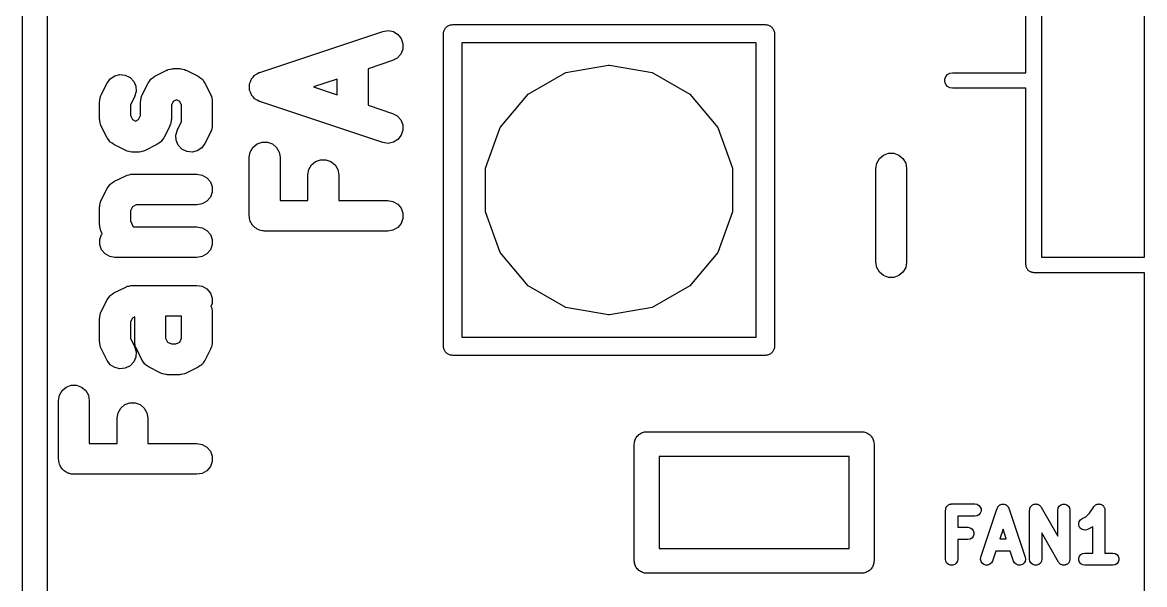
# Model space of a CAD drawing. Extents: x 10 to 287, y -200 to -10.
# Drawn here: x 111.88 to 121, y -91.65 to -87.08 of the extents above; entities that cross this region are included whole.
import ezdxf

# ---------------------------------------------------------------- set-up
doc = ezdxf.new("R2010")
doc.units = 0
doc.header["$MEASUREMENT"] = 0
doc.layers.add('BLACK', color=7, linetype='CONTINUOUS')

msp = doc.modelspace()

# ---------------------------------------------------------------- linework, layer by layer
at = {"layer": 'Black'}
for p, q in [((111.884, -98.0796), (111.884, -83.9991)), ((112.084, -84.1), (112.084, -97.9694)), ((120.038, -87.4865), (120.038, -86.0514)), ((120.165, -86.1149), (120.165, -88.9851)), ((121.002, -88.9851), (121.002, -86.1149)), ((113.813, -87.4838), (114.813, -87.1505)), ((114.813, -87.1505), (114.856, -87.1441)), ((114.856, -87.1441), (114.898, -87.1528)), ((114.898, -87.1528), (114.935, -87.1755)), ((115.305, -87.17), (115.306, -87.1635)), ((115.306, -87.157), (115.308, -87.1508)), ((115.306, -87.1635), (115.306, -87.157)), ((115.308, -87.1508), (115.31, -87.1443)), ((115.31, -87.1443), (115.313, -87.1387)), ((115.313, -87.1387), (115.315, -87.1325)), ((115.315, -87.1325), (115.319, -87.1275)), ((115.319, -87.1275), (115.323, -87.1218)), ((115.323, -87.1218), (115.328, -87.1176)), ((115.328, -87.1176), (115.332, -87.1125)), ((115.332, -87.1125), (115.337, -87.1093)), ((115.337, -87.1093), (115.343, -87.105)), ((115.343, -87.105), (115.349, -87.1028)), ((115.349, -87.1028), (115.354, -87.0995)), ((115.354, -87.0995), (115.361, -87.0984)), ((115.361, -87.0984), (115.367, -87.0961)), ((115.367, -87.0961), (115.374, -87.0961)), ((115.374, -87.0961), (115.38, -87.095)), ((115.38, -87.095), (117.92, -87.095)), ((117.92, -87.095), (117.926, -87.0961)), ((117.926, -87.0961), (117.933, -87.0961)), ((117.933, -87.0961), (117.939, -87.0984)), ((117.939, -87.0984), (117.946, -87.0995)), ((117.946, -87.0995), (117.951, -87.1028)), ((117.951, -87.1028), (117.957, -87.105)), ((117.957, -87.105), (117.963, -87.1093)), ((117.963, -87.1093), (117.968, -87.1125)), ((117.968, -87.1125), (117.972, -87.1176)), ((117.972, -87.1176), (117.977, -87.1218)), ((117.977, -87.1218), (117.981, -87.1275)), ((117.981, -87.1275), (117.985, -87.1325)), ((117.985, -87.1325), (117.987, -87.1387)), ((117.987, -87.1387), (117.99, -87.1443)), ((117.99, -87.1443), (117.992, -87.1508)), ((117.992, -87.1508), (117.994, -87.157)), ((117.994, -87.157), (117.994, -87.1635)), ((117.994, -87.1635), (117.995, -87.17)), ((114.935, -87.1755), (114.962, -87.2095)), ((114.962, -87.2095), (114.976, -87.2507)), ((114.976, -87.2507), (114.975, -87.2941)), ((115.305, -89.71), (115.305, -87.17)), ((115.455, -87.245), (115.455, -89.635)), ((117.845, -87.245), (115.455, -87.245)), ((117.845, -89.635), (117.845, -87.245)), ((117.995, -87.17), (117.995, -89.71)), ((114.959, -87.3345), (114.93, -87.367)), ((114.975, -87.2941), (114.959, -87.3345)), ((114.892, -87.3876), (114.692, -87.4544)), ((114.93, -87.367), (114.892, -87.3876)), ((116.299, -87.4853), (116.646, -87.424)), ((116.646, -87.424), (116.654, -87.424)), ((116.654, -87.424), (117.001, -87.4853)), ((112.597, -87.5354), (112.634, -87.5115)), ((112.634, -87.5115), (112.676, -87.5014)), ((112.676, -87.5014), (112.719, -87.5064)), ((112.719, -87.5064), (112.758, -87.5258)), ((112.758, -87.5258), (112.788, -87.5573)), ((112.931, -87.5354), (112.946, -87.5253)), ((112.946, -87.5253), (112.961, -87.5144)), ((112.961, -87.5144), (113.056, -87.4668)), ((113.056, -87.4668), (113.063, -87.4647)), ((113.063, -87.4647), (113.069, -87.4611)), ((113.069, -87.4611), (113.084, -87.4586)), ((113.084, -87.4586), (113.098, -87.4544)), ((113.098, -87.4544), (113.105, -87.4548)), ((113.105, -87.4548), (113.112, -87.4536)), ((113.112, -87.4536), (113.16, -87.4536)), ((113.16, -87.4536), (113.167, -87.4548)), ((113.167, -87.4548), (113.174, -87.4544)), ((113.174, -87.4544), (113.188, -87.4586)), ((113.188, -87.4586), (113.202, -87.4611)), ((113.202, -87.4611), (113.209, -87.4647)), ((113.209, -87.4647), (113.215, -87.4668)), ((113.215, -87.4668), (113.311, -87.5144)), ((113.311, -87.5144), (113.325, -87.5253)), ((113.325, -87.5253), (113.341, -87.5354)), ((113.746, -87.5369), (113.758, -87.5232)), ((113.758, -87.5232), (113.769, -87.5089)), ((113.769, -87.5089), (113.772, -87.5071)), ((113.772, -87.5071), (113.775, -87.5045)), ((113.775, -87.5045), (113.791, -87.4957)), ((113.791, -87.4957), (113.806, -87.4861)), ((113.806, -87.4861), (113.81, -87.4854)), ((113.81, -87.4854), (113.813, -87.4838)), ((114.692, -87.4544), (114.692, -87.7504)), ((115.993, -87.6617), (116.299, -87.4853)), ((117.001, -87.4853), (117.307, -87.6617)), ((119.379, -87.539), (119.386, -87.5182)), ((119.386, -87.5182), (119.4, -87.5014)), ((119.4, -87.5014), (119.419, -87.4903)), ((119.419, -87.4903), (119.441, -87.4865)), ((119.441, -87.4865), (120.038, -87.4865)), ((112.524, -87.6655), (112.572, -87.5703)), ((112.572, -87.5703), (112.597, -87.5354)), ((112.788, -87.5573), (112.805, -87.5971)), ((112.805, -87.5971), (112.808, -87.6405)), ((112.857, -87.6655), (112.905, -87.5703)), ((112.905, -87.5703), (112.916, -87.5556)), ((112.916, -87.5556), (112.926, -87.5402)), ((112.926, -87.5402), (112.929, -87.5382)), ((112.929, -87.5382), (112.931, -87.5354)), ((113.341, -87.5354), (113.343, -87.5382)), ((113.343, -87.5382), (113.346, -87.5402)), ((113.346, -87.5402), (113.356, -87.5556)), ((113.356, -87.5556), (113.367, -87.5703)), ((113.367, -87.5703), (113.414, -87.6655)), ((113.729, -87.584), (113.73, -87.5808)), ((113.729, -87.6024), (113.729, -87.584)), ((113.729, -87.6207), (113.729, -87.6024)), ((113.73, -87.624), (113.729, -87.6207)), ((113.73, -87.5773), (113.737, -87.5603)), ((113.73, -87.5808), (113.73, -87.5773)), ((113.737, -87.5603), (113.742, -87.5429)), ((113.742, -87.5429), (113.745, -87.5402)), ((113.745, -87.5402), (113.746, -87.5369)), ((114.442, -87.5377), (114.248, -87.6024)), ((114.248, -87.6024), (114.442, -87.667)), ((114.442, -87.667), (114.442, -87.5377)), ((119.379, -87.561), (119.379, -87.539)), ((119.386, -87.5817), (119.379, -87.561)), ((119.4, -87.5986), (119.386, -87.5817)), ((119.419, -87.6097), (119.4, -87.5986)), ((119.441, -87.6135), (119.419, -87.6097)), ((120.038, -87.6135), (119.441, -87.6135)), ((120.038, -89.0486), (120.038, -87.6135)), ((112.511, -87.7214), (112.512, -87.7143)), ((112.512, -87.7071), (112.516, -87.6931)), ((112.512, -87.7143), (112.512, -87.7071)), ((112.516, -87.6931), (112.518, -87.6787)), ((112.518, -87.6787), (112.522, -87.6724)), ((112.522, -87.6724), (112.524, -87.6655)), ((112.795, -87.6821), (112.761, -87.7509)), ((112.808, -87.6405), (112.795, -87.6821)), ((112.844, -87.7214), (112.845, -87.7143)), ((112.845, -87.7071), (112.849, -87.6931)), ((112.845, -87.7143), (112.845, -87.7071)), ((112.849, -87.6931), (112.852, -87.6787)), ((112.852, -87.6787), (112.855, -87.6724)), ((112.855, -87.6724), (112.857, -87.6655)), ((113.136, -87.7064), (113.11, -87.7194)), ((113.162, -87.7194), (113.136, -87.7064)), ((113.414, -87.6655), (113.416, -87.6724)), ((113.416, -87.6724), (113.42, -87.6787)), ((113.42, -87.6787), (113.422, -87.6931)), ((113.422, -87.6931), (113.427, -87.7071)), ((113.427, -87.7071), (113.426, -87.7143)), ((113.426, -87.7143), (113.427, -87.7214)), ((113.73, -87.6274), (113.73, -87.624)), ((113.737, -87.6445), (113.73, -87.6274)), ((113.742, -87.6619), (113.737, -87.6445)), ((113.745, -87.6646), (113.742, -87.6619)), ((113.746, -87.6678), (113.745, -87.6646)), ((113.758, -87.6815), (113.746, -87.6678)), ((113.769, -87.6959), (113.758, -87.6815)), ((113.772, -87.6977), (113.769, -87.6959)), ((113.775, -87.7003), (113.772, -87.6977)), ((113.791, -87.709), (113.775, -87.7003)), ((113.806, -87.7186), (113.791, -87.709)), ((115.766, -87.932), (115.993, -87.6617)), ((117.307, -87.6617), (117.534, -87.932)), ((112.511, -87.8643), (112.511, -87.7214)), ((112.761, -87.7509), (112.761, -87.8348)), ((112.844, -87.8348), (112.844, -87.7214)), ((113.11, -87.7194), (113.094, -87.7509)), ((113.094, -87.7509), (113.094, -87.8643)), ((113.177, -87.7509), (113.162, -87.7194)), ((113.177, -87.8824), (113.177, -87.7509)), ((113.427, -87.7214), (113.427, -87.9119)), ((113.81, -87.7193), (113.806, -87.7186)), ((113.813, -87.721), (113.81, -87.7193)), ((114.813, -88.0543), (113.813, -87.721)), ((114.692, -87.7504), (114.892, -87.8171)), ((112.512, -87.8714), (112.511, -87.8643)), ((112.512, -87.8786), (112.512, -87.8714)), ((112.516, -87.8926), (112.512, -87.8786)), ((112.518, -87.907), (112.516, -87.8926)), ((112.761, -87.8348), (112.777, -87.8664)), ((112.777, -87.8664), (112.802, -87.8793)), ((112.802, -87.8793), (112.828, -87.8664)), ((112.828, -87.8664), (112.844, -87.8348)), ((113.089, -87.8926), (113.087, -87.907)), ((113.093, -87.8786), (113.089, -87.8926)), ((113.094, -87.8643), (113.093, -87.8714)), ((113.093, -87.8714), (113.093, -87.8786)), ((113.143, -87.9512), (113.177, -87.8824)), ((114.892, -87.8171), (114.93, -87.8378)), ((114.93, -87.8378), (114.959, -87.8703)), ((114.959, -87.8703), (114.975, -87.9107)), ((112.522, -87.9133), (112.518, -87.907)), ((112.524, -87.9202), (112.522, -87.9133)), ((112.572, -88.0154), (112.524, -87.9202)), ((113.081, -87.9202), (113.033, -88.0154)), ((113.083, -87.9133), (113.081, -87.9202)), ((113.087, -87.907), (113.083, -87.9133)), ((113.131, -87.9929), (113.143, -87.9512)), ((113.414, -87.9678), (113.367, -88.063)), ((113.416, -87.9609), (113.414, -87.9678)), ((113.42, -87.9547), (113.416, -87.9609)), ((113.422, -87.9402), (113.42, -87.9547)), ((113.427, -87.9262), (113.422, -87.9402)), ((113.427, -87.9119), (113.426, -87.919)), ((113.426, -87.919), (113.427, -87.9262)), ((114.976, -87.954), (114.962, -87.9952)), ((114.975, -87.9107), (114.976, -87.954)), ((115.646, -88.2636), (115.766, -87.932)), ((117.534, -87.932), (117.654, -88.2636)), ((112.582, -88.0302), (112.572, -88.0154)), ((112.593, -88.0455), (112.582, -88.0302)), ((112.595, -88.0475), (112.593, -88.0455)), ((112.597, -88.0503), (112.595, -88.0475)), ((112.613, -88.0604), (112.597, -88.0503)), ((112.627, -88.0713), (112.613, -88.0604)), ((112.723, -88.1189), (112.627, -88.0713)), ((112.977, -88.0713), (112.882, -88.1189)), ((112.992, -88.0604), (112.977, -88.0713)), ((113.007, -88.0503), (112.992, -88.0604)), ((113.009, -88.0475), (113.007, -88.0503)), ((113.012, -88.0455), (113.009, -88.0475)), ((113.022, -88.0302), (113.012, -88.0455)), ((113.033, -88.0154), (113.022, -88.0302)), ((113.133, -88.0362), (113.131, -87.9929)), ((113.15, -88.076), (113.133, -88.0362)), ((113.18, -88.1075), (113.15, -88.076)), ((113.367, -88.063), (113.341, -88.0979)), ((113.757, -88.0935), (113.79, -88.0656)), ((113.79, -88.0656), (113.831, -88.0507)), ((113.831, -88.0507), (113.874, -88.0507)), ((113.874, -88.0507), (113.915, -88.0656)), ((113.915, -88.0656), (113.948, -88.0935)), ((114.856, -88.0607), (114.813, -88.0543)), ((114.898, -88.052), (114.856, -88.0607)), ((114.935, -88.0292), (114.898, -88.052)), ((114.962, -87.9952), (114.935, -88.0292)), ((112.73, -88.121), (112.723, -88.1189)), ((112.736, -88.1246), (112.73, -88.121)), ((112.75, -88.1271), (112.736, -88.1246)), ((112.764, -88.1313), (112.75, -88.1271)), ((112.771, -88.1309), (112.764, -88.1313)), ((112.779, -88.1321), (112.771, -88.1309)), ((112.826, -88.1321), (112.779, -88.1321)), ((112.833, -88.1309), (112.826, -88.1321)), ((112.84, -88.1313), (112.833, -88.1309)), ((112.855, -88.1271), (112.84, -88.1313)), ((112.869, -88.1246), (112.855, -88.1271)), ((112.875, -88.121), (112.869, -88.1246)), ((112.882, -88.1189), (112.875, -88.121)), ((113.219, -88.127), (113.18, -88.1075)), ((113.262, -88.1319), (113.219, -88.127)), ((113.304, -88.1218), (113.262, -88.1319)), ((113.341, -88.0979), (113.304, -88.1218)), ((113.727, -88.1738), (113.735, -88.1311)), ((113.735, -88.1311), (113.757, -88.0935)), ((113.948, -88.0935), (113.97, -88.1311)), ((113.97, -88.1311), (113.977, -88.1738)), ((118.848, -88.1847), (118.881, -88.1568)), ((118.881, -88.1568), (118.922, -88.1419)), ((118.922, -88.1419), (118.965, -88.1419)), ((118.965, -88.1419), (119.006, -88.1568)), ((119.006, -88.1568), (119.039, -88.1847)), ((113.727, -88.65), (113.727, -88.1738)), ((113.977, -88.1738), (113.977, -88.525)), ((114.211, -88.2739), (114.233, -88.2363)), ((114.233, -88.2363), (114.266, -88.2084)), ((114.266, -88.2084), (114.307, -88.1936)), ((114.307, -88.1936), (114.35, -88.1936)), ((114.35, -88.1936), (114.391, -88.2084)), ((114.391, -88.2084), (114.424, -88.2363)), ((114.424, -88.2363), (114.446, -88.2739)), ((118.818, -88.265), (118.826, -88.2223)), ((118.826, -88.2223), (118.848, -88.1847)), ((119.039, -88.1847), (119.061, -88.2223)), ((119.061, -88.2223), (119.068, -88.265)), ((112.627, -88.3715), (112.723, -88.3239)), ((112.723, -88.3239), (112.73, -88.3219)), ((112.73, -88.3219), (112.736, -88.3183)), ((112.736, -88.3183), (112.75, -88.3157)), ((112.75, -88.3157), (112.764, -88.3115)), ((112.764, -88.3115), (112.771, -88.312)), ((112.771, -88.312), (112.779, -88.3107)), ((112.779, -88.3107), (113.302, -88.3107)), ((113.302, -88.3107), (113.345, -88.3183)), ((113.345, -88.3183), (113.383, -88.34)), ((113.383, -88.34), (113.411, -88.3732)), ((114.204, -88.3167), (114.211, -88.2739)), ((114.204, -88.525), (114.204, -88.3167)), ((114.446, -88.2739), (114.454, -88.3167)), ((114.454, -88.3167), (114.454, -88.525)), ((115.646, -88.6164), (115.646, -88.2636)), ((117.654, -88.2636), (117.654, -88.6164)), ((118.818, -89.027), (118.818, -88.265)), ((119.068, -88.265), (119.068, -89.027)), ((112.524, -88.5227), (112.572, -88.4274)), ((112.572, -88.4274), (112.582, -88.4127)), ((112.582, -88.4127), (112.593, -88.3974)), ((112.593, -88.3974), (112.595, -88.3953)), ((112.595, -88.3953), (112.597, -88.3926)), ((112.597, -88.3926), (112.613, -88.3824)), ((112.613, -88.3824), (112.627, -88.3715)), ((113.411, -88.3732), (113.425, -88.414)), ((113.425, -88.414), (113.425, -88.4574)), ((112.518, -88.5358), (112.522, -88.5296)), ((112.522, -88.5296), (112.524, -88.5227)), ((113.383, -88.5315), (113.345, -88.5532)), ((113.411, -88.4982), (113.383, -88.5315)), ((113.425, -88.4574), (113.411, -88.4982)), ((113.977, -88.525), (114.204, -88.525)), ((114.454, -88.525), (114.852, -88.525)), ((114.852, -88.525), (114.895, -88.5325)), ((114.895, -88.5325), (114.933, -88.5542)), ((112.511, -88.5786), (112.512, -88.5715)), ((112.511, -88.7214), (112.511, -88.5786)), ((112.512, -88.5643), (112.516, -88.5502)), ((112.512, -88.5715), (112.512, -88.5643)), ((112.516, -88.5502), (112.518, -88.5358)), ((112.777, -88.5765), (112.761, -88.6081)), ((112.761, -88.6081), (112.761, -88.6919)), ((112.808, -88.5607), (112.777, -88.5765)), ((113.302, -88.5607), (112.808, -88.5607)), ((113.345, -88.5532), (113.302, -88.5607)), ((114.933, -88.5542), (114.961, -88.5875)), ((114.961, -88.5875), (114.975, -88.6283)), ((115.766, -88.948), (115.646, -88.6164)), ((117.654, -88.6164), (117.534, -88.948)), ((112.761, -88.6919), (112.784, -88.7393)), ((113.729, -88.6608), (113.727, -88.65)), ((113.729, -88.6717), (113.729, -88.6608)), ((113.733, -88.682), (113.729, -88.6717)), ((113.735, -88.6928), (113.733, -88.682)), ((113.74, -88.7022), (113.735, -88.6928)), ((113.744, -88.7125), (113.74, -88.7022)), ((113.751, -88.7209), (113.744, -88.7125)), ((114.961, -88.7125), (114.933, -88.7458)), ((114.975, -88.6717), (114.961, -88.7125)), ((114.975, -88.6283), (114.975, -88.6717)), ((112.512, -88.7285), (112.511, -88.7214)), ((112.512, -88.7357), (112.512, -88.7285)), ((112.516, -88.7498), (112.512, -88.7357)), ((112.513, -88.8426), (112.527, -88.8018)), ((112.518, -88.7642), (112.516, -88.7498)), ((112.522, -88.7704), (112.518, -88.7642)), ((112.524, -88.7773), (112.522, -88.7704)), ((112.533, -88.7953), (112.524, -88.7773)), ((112.527, -88.8018), (112.533, -88.7953)), ((112.784, -88.7393), (113.302, -88.7393)), ((113.302, -88.7393), (113.345, -88.7468)), ((113.345, -88.7468), (113.383, -88.7685)), ((113.383, -88.7685), (113.411, -88.8018)), ((113.411, -88.8018), (113.425, -88.8426)), ((113.757, -88.7303), (113.751, -88.7209)), ((113.765, -88.7374), (113.757, -88.7303)), ((113.772, -88.7458), (113.765, -88.7374)), ((113.782, -88.7512), (113.772, -88.7458)), ((113.79, -88.7583), (113.782, -88.7512)), ((113.8, -88.762), (113.79, -88.7583)), ((113.81, -88.7675), (113.8, -88.762)), ((113.82, -88.7694), (113.81, -88.7675)), ((113.831, -88.7731), (113.82, -88.7694)), ((113.842, -88.7731), (113.831, -88.7731)), ((113.852, -88.775), (113.842, -88.7731)), ((114.852, -88.775), (113.852, -88.775)), ((114.895, -88.7675), (114.852, -88.775)), ((114.933, -88.7458), (114.895, -88.7675)), ((112.513, -88.886), (112.513, -88.8426)), ((112.527, -88.9268), (112.513, -88.886)), ((113.425, -88.886), (113.411, -88.9268)), ((113.425, -88.8426), (113.425, -88.886)), ((112.555, -88.96), (112.527, -88.9268)), ((112.593, -88.9817), (112.555, -88.96)), ((112.636, -88.9893), (112.593, -88.9817)), ((113.302, -88.9893), (112.636, -88.9893)), ((113.345, -88.9817), (113.302, -88.9893)), ((113.383, -88.96), (113.345, -88.9817)), ((113.411, -88.9268), (113.383, -88.96)), ((115.993, -89.2183), (115.766, -88.948)), ((117.534, -88.948), (117.307, -89.2183)), ((120.165, -88.9851), (121.002, -88.9851)), ((118.826, -89.0697), (118.818, -89.027)), ((118.848, -89.1073), (118.826, -89.0697)), ((119.061, -89.0697), (119.039, -89.1073)), ((119.068, -89.027), (119.061, -89.0697)), ((120.039, -89.0541), (120.038, -89.0486)), ((120.039, -89.0596), (120.039, -89.0541)), ((120.041, -89.0648), (120.039, -89.0596)), ((120.042, -89.0703), (120.041, -89.0648)), ((120.045, -89.0751), (120.042, -89.0703)), ((120.047, -89.0803), (120.045, -89.0751)), ((120.05, -89.0846), (120.047, -89.0803)), ((118.881, -89.1352), (118.848, -89.1073)), ((118.922, -89.1501), (118.881, -89.1352)), ((118.965, -89.1501), (118.922, -89.1501)), ((119.006, -89.1352), (118.965, -89.1501)), ((119.039, -89.1073), (119.006, -89.1352)), ((120.053, -89.0894), (120.05, -89.0846)), ((120.057, -89.093), (120.053, -89.0894)), ((120.061, -89.0972), (120.057, -89.093)), ((120.065, -89.1), (120.061, -89.0972)), ((120.07, -89.1036), (120.065, -89.1)), ((120.075, -89.1055), (120.07, -89.1036)), ((120.08, -89.1083), (120.075, -89.1055)), ((120.085, -89.1092), (120.08, -89.1083)), ((120.09, -89.1111), (120.085, -89.1092)), ((120.096, -89.1111), (120.09, -89.1111)), ((120.102, -89.1121), (120.096, -89.1111)), ((121.002, -89.1121), (120.102, -89.1121)), ((121.002, -97.9694), (121.002, -89.1121)), ((112.627, -89.2763), (112.723, -89.2287)), ((112.723, -89.2287), (112.73, -89.2266)), ((112.73, -89.2266), (112.736, -89.223)), ((112.736, -89.223), (112.75, -89.2205)), ((112.75, -89.2205), (112.764, -89.2163)), ((112.764, -89.2163), (112.771, -89.2167)), ((112.771, -89.2167), (112.779, -89.2155)), ((112.779, -89.2155), (113.302, -89.2155)), ((113.302, -89.2155), (113.345, -89.223)), ((113.345, -89.223), (113.383, -89.2447)), ((113.383, -89.2447), (113.411, -89.278)), ((116.299, -89.3947), (115.993, -89.2183)), ((117.307, -89.2183), (117.001, -89.3947)), ((112.524, -89.4274), (112.572, -89.3322)), ((112.572, -89.3322), (112.582, -89.3175)), ((112.582, -89.3175), (112.593, -89.3022)), ((112.593, -89.3022), (112.595, -89.3001)), ((112.595, -89.3001), (112.597, -89.2973)), ((112.597, -89.2973), (112.613, -89.2872)), ((112.613, -89.2872), (112.627, -89.2763)), ((113.411, -89.278), (113.425, -89.3188)), ((113.425, -89.3188), (113.425, -89.3622)), ((112.516, -89.455), (112.518, -89.4406)), ((112.518, -89.4406), (112.522, -89.4343)), ((112.522, -89.4343), (112.524, -89.4274)), ((113.425, -89.3622), (113.416, -89.3871)), ((113.416, -89.3871), (113.42, -89.393)), ((113.42, -89.393), (113.422, -89.4074)), ((113.422, -89.4074), (113.427, -89.4214)), ((113.427, -89.4214), (113.426, -89.4286)), ((113.426, -89.4286), (113.427, -89.4357)), ((113.427, -89.4357), (113.427, -89.6738)), ((116.646, -89.456), (116.299, -89.3947)), ((117.001, -89.3947), (116.654, -89.456)), ((112.511, -89.4833), (112.512, -89.4762)), ((112.511, -89.6738), (112.511, -89.4833)), ((112.512, -89.469), (112.516, -89.455)), ((112.512, -89.4762), (112.512, -89.469)), ((112.777, -89.4813), (112.761, -89.5128)), ((112.761, -89.5128), (112.761, -89.6443)), ((112.796, -89.4713), (112.777, -89.4813)), ((112.796, -89.6738), (112.796, -89.4713)), ((113.046, -89.4655), (113.046, -89.6443)), ((113.177, -89.4655), (113.046, -89.4655)), ((113.177, -89.6443), (113.177, -89.4655)), ((116.654, -89.456), (116.646, -89.456)), ((112.512, -89.6809), (112.511, -89.6738)), ((112.512, -89.6881), (112.512, -89.6809)), ((112.516, -89.7021), (112.512, -89.6881)), ((112.518, -89.7166), (112.516, -89.7021)), ((112.522, -89.7228), (112.518, -89.7166)), ((112.761, -89.6443), (112.795, -89.7131)), ((112.795, -89.7131), (112.808, -89.7548)), ((112.798, -89.6809), (112.796, -89.6738)), ((112.797, -89.6881), (112.798, -89.6809)), ((112.801, -89.7021), (112.797, -89.6881)), ((112.804, -89.7166), (112.801, -89.7021)), ((112.808, -89.7228), (112.804, -89.7166)), ((113.046, -89.6443), (113.062, -89.6759)), ((113.062, -89.6759), (113.094, -89.6917)), ((113.094, -89.6917), (113.13, -89.6917)), ((113.13, -89.6917), (113.162, -89.6759)), ((113.162, -89.6759), (113.177, -89.6443)), ((113.42, -89.7166), (113.416, -89.7228)), ((113.422, -89.7021), (113.42, -89.7166)), ((113.427, -89.6881), (113.422, -89.7021)), ((113.427, -89.6738), (113.426, -89.6809)), ((113.426, -89.6809), (113.427, -89.6881)), ((115.306, -89.7165), (115.305, -89.71)), ((115.306, -89.723), (115.306, -89.7165)), ((115.455, -89.635), (117.845, -89.635)), ((117.995, -89.71), (117.994, -89.7165)), ((117.994, -89.7165), (117.994, -89.723)), ((112.524, -89.7297), (112.522, -89.7228)), ((112.572, -89.8249), (112.524, -89.7297)), ((112.805, -89.7981), (112.788, -89.8379)), ((112.808, -89.7548), (112.805, -89.7981)), ((112.81, -89.7297), (112.808, -89.7228)), ((112.857, -89.8249), (112.81, -89.7297)), ((113.414, -89.7297), (113.367, -89.825)), ((113.416, -89.7228), (113.414, -89.7297)), ((115.308, -89.7292), (115.306, -89.723)), ((115.31, -89.7357), (115.308, -89.7292)), ((115.313, -89.7413), (115.31, -89.7357)), ((115.315, -89.7475), (115.313, -89.7413)), ((115.319, -89.7525), (115.315, -89.7475)), ((115.323, -89.7582), (115.319, -89.7525)), ((115.328, -89.7624), (115.323, -89.7582)), ((115.332, -89.7675), (115.328, -89.7624)), ((115.337, -89.7707), (115.332, -89.7675)), ((115.343, -89.775), (115.337, -89.7707)), ((115.349, -89.7772), (115.343, -89.775)), ((115.354, -89.7805), (115.349, -89.7772)), ((115.361, -89.7816), (115.354, -89.7805)), ((115.367, -89.7839), (115.361, -89.7816)), ((115.374, -89.7839), (115.367, -89.7839)), ((115.38, -89.785), (115.374, -89.7839)), ((117.92, -89.785), (115.38, -89.785)), ((117.926, -89.7839), (117.92, -89.785)), ((117.933, -89.7839), (117.926, -89.7839)), ((117.939, -89.7816), (117.933, -89.7839)), ((117.946, -89.7805), (117.939, -89.7816)), ((117.951, -89.7772), (117.946, -89.7805)), ((117.957, -89.775), (117.951, -89.7772)), ((117.963, -89.7707), (117.957, -89.775)), ((117.968, -89.7675), (117.963, -89.7707)), ((117.972, -89.7624), (117.968, -89.7675)), ((117.977, -89.7582), (117.972, -89.7624)), ((117.981, -89.7525), (117.977, -89.7582)), ((117.985, -89.7475), (117.981, -89.7525)), ((117.987, -89.7413), (117.985, -89.7475)), ((117.99, -89.7357), (117.987, -89.7413)), ((117.992, -89.7292), (117.99, -89.7357)), ((117.994, -89.723), (117.992, -89.7292)), ((112.597, -89.8598), (112.572, -89.8249)), ((112.634, -89.8837), (112.597, -89.8598)), ((112.676, -89.8938), (112.634, -89.8837)), ((112.719, -89.8889), (112.676, -89.8938)), ((112.758, -89.8694), (112.719, -89.8889)), ((112.788, -89.8379), (112.758, -89.8694)), ((112.868, -89.8397), (112.857, -89.8249)), ((112.878, -89.855), (112.868, -89.8397)), ((112.881, -89.857), (112.878, -89.855)), ((112.883, -89.8598), (112.881, -89.857)), ((112.898, -89.8699), (112.883, -89.8598)), ((112.913, -89.8809), (112.898, -89.8699)), ((113.008, -89.9285), (112.913, -89.8809)), ((113.311, -89.8809), (113.215, -89.9285)), ((113.325, -89.8699), (113.311, -89.8809)), ((113.341, -89.8598), (113.325, -89.8699)), ((113.343, -89.857), (113.341, -89.8598)), ((113.346, -89.855), (113.343, -89.857)), ((113.356, -89.8397), (113.346, -89.855)), ((113.367, -89.825), (113.356, -89.8397)), ((113.015, -89.9305), (113.008, -89.9285)), ((113.022, -89.9341), (113.015, -89.9305)), ((113.036, -89.9367), (113.022, -89.9341)), ((113.05, -89.9408), (113.036, -89.9367)), ((113.057, -89.9404), (113.05, -89.9408)), ((113.064, -89.9417), (113.057, -89.9404)), ((113.16, -89.9417), (113.064, -89.9417)), ((113.167, -89.9404), (113.16, -89.9417)), ((113.174, -89.9408), (113.167, -89.9404)), ((113.188, -89.9367), (113.174, -89.9408)), ((113.202, -89.9341), (113.188, -89.9367)), ((113.209, -89.9305), (113.202, -89.9341)), ((113.215, -89.9285), (113.209, -89.9305)), ((112.185, -90.1072), (112.207, -90.0697)), ((112.207, -90.0697), (112.24, -90.0417)), ((112.24, -90.0417), (112.281, -90.0269)), ((112.281, -90.0269), (112.324, -90.0269)), ((112.324, -90.0269), (112.365, -90.0417)), ((112.365, -90.0417), (112.398, -90.0697)), ((112.398, -90.0697), (112.42, -90.1072)), ((112.177, -90.15), (112.185, -90.1072)), ((112.177, -90.6262), (112.177, -90.15)), ((112.42, -90.1072), (112.427, -90.15)), ((112.427, -90.15), (112.427, -90.5012)), ((112.716, -90.1846), (112.757, -90.1698)), ((112.757, -90.1698), (112.8, -90.1698)), ((112.8, -90.1698), (112.841, -90.1846)), ((112.654, -90.2929), (112.661, -90.2501)), ((112.661, -90.2501), (112.683, -90.2125)), ((112.683, -90.2125), (112.716, -90.1846)), ((112.841, -90.1846), (112.874, -90.2125)), ((112.874, -90.2125), (112.896, -90.2501)), ((112.896, -90.2501), (112.904, -90.2929)), ((112.654, -90.5012), (112.654, -90.2929)), ((112.904, -90.2929), (112.904, -90.5012)), ((116.869, -90.4549), (116.875, -90.4481)), ((116.875, -90.4481), (116.879, -90.4405)), ((116.879, -90.4405), (116.886, -90.4349)), ((116.886, -90.4349), (116.892, -90.4282)), ((116.892, -90.4282), (116.899, -90.4238)), ((116.899, -90.4238), (116.906, -90.4181)), ((116.906, -90.4181), (116.914, -90.4151)), ((116.914, -90.4151), (116.922, -90.4107)), ((116.922, -90.4107), (116.931, -90.4092)), ((116.931, -90.4092), (116.939, -90.4062)), ((116.939, -90.4062), (116.948, -90.4062)), ((116.948, -90.4062), (116.956, -90.4047)), ((116.956, -90.4047), (118.704, -90.4047)), ((118.704, -90.4047), (118.712, -90.4062)), ((118.712, -90.4062), (118.721, -90.4062)), ((118.721, -90.4062), (118.729, -90.4092)), ((118.729, -90.4092), (118.738, -90.4107)), ((118.738, -90.4107), (118.746, -90.4151)), ((118.746, -90.4151), (118.754, -90.4181)), ((118.754, -90.4181), (118.761, -90.4238)), ((118.761, -90.4238), (118.768, -90.4282)), ((118.768, -90.4282), (118.774, -90.4349)), ((118.774, -90.4349), (118.781, -90.4405)), ((118.781, -90.4405), (118.785, -90.4481)), ((118.785, -90.4481), (118.791, -90.4549)), ((112.427, -90.5012), (112.654, -90.5012)), ((112.904, -90.5012), (113.302, -90.5012)), ((113.302, -90.5012), (113.345, -90.5087)), ((113.345, -90.5087), (113.383, -90.5304)), ((113.383, -90.5304), (113.411, -90.5637)), ((116.856, -90.505), (116.857, -90.4964)), ((116.856, -91.455), (116.856, -90.505)), ((116.857, -90.4876), (116.86, -90.4793)), ((116.857, -90.4964), (116.857, -90.4876)), ((116.86, -90.4793), (116.862, -90.4707)), ((116.862, -90.4707), (116.866, -90.4631)), ((116.866, -90.4631), (116.869, -90.4549)), ((118.791, -90.4549), (118.794, -90.4631)), ((118.794, -90.4631), (118.798, -90.4707)), ((118.798, -90.4707), (118.8, -90.4793)), ((118.8, -90.4793), (118.803, -90.4876)), ((118.803, -90.4876), (118.803, -90.4964)), ((118.803, -90.4964), (118.804, -90.505)), ((118.804, -90.505), (118.804, -91.455)), ((112.179, -90.637), (112.177, -90.6262)), ((113.411, -90.5637), (113.425, -90.6045)), ((113.425, -90.6045), (113.425, -90.6479)), ((117.057, -90.6054), (117.057, -91.3546)), ((118.603, -90.6054), (117.057, -90.6054)), ((118.603, -91.3546), (118.603, -90.6054)), ((112.179, -90.6479), (112.179, -90.637)), ((112.183, -90.6582), (112.179, -90.6479)), ((112.185, -90.6689), (112.183, -90.6582)), ((112.19, -90.6784), (112.185, -90.6689)), ((112.194, -90.6887), (112.19, -90.6784)), ((112.201, -90.6971), (112.194, -90.6887)), ((112.207, -90.7065), (112.201, -90.6971)), ((112.215, -90.7136), (112.207, -90.7065)), ((112.222, -90.7219), (112.215, -90.7136)), ((112.232, -90.7274), (112.222, -90.7219)), ((113.383, -90.7219), (113.345, -90.7437)), ((113.411, -90.6887), (113.383, -90.7219)), ((113.425, -90.6479), (113.411, -90.6887)), ((112.24, -90.7344), (112.232, -90.7274)), ((112.25, -90.7382), (112.24, -90.7344)), ((112.26, -90.7437), (112.25, -90.7382)), ((112.27, -90.7456), (112.26, -90.7437)), ((112.281, -90.7493), (112.27, -90.7456)), ((112.292, -90.7493), (112.281, -90.7493)), ((112.302, -90.7512), (112.292, -90.7493)), ((113.302, -90.7512), (112.302, -90.7512)), ((113.345, -90.7437), (113.302, -90.7512)), ((119.41, -90.9987), (119.414, -90.9972)), ((119.414, -90.9972), (119.417, -90.9951)), ((119.417, -90.9951), (119.422, -90.9943)), ((119.422, -90.9943), (119.426, -90.9928)), ((119.426, -90.9928), (119.43, -90.9928)), ((119.43, -90.9928), (119.434, -90.9921)), ((119.434, -90.9921), (119.624, -90.9921)), ((119.624, -90.9921), (119.641, -90.9951)), ((119.641, -90.9951), (119.656, -91.0037)), ((119.829, -90.9981), (119.835, -90.9958)), ((119.835, -90.9958), (119.842, -90.9931)), ((119.842, -90.9931), (119.844, -90.9931)), ((119.844, -90.9931), (119.845, -90.9926)), ((119.845, -90.9926), (119.852, -90.9928)), ((119.852, -90.9928), (119.859, -90.9926)), ((119.859, -90.9926), (119.861, -90.9931)), ((119.861, -90.9931), (119.862, -90.9931)), ((119.862, -90.9931), (119.869, -90.9958)), ((119.869, -90.9958), (119.876, -90.9981)), ((120.093, -90.9987), (120.097, -90.9972)), ((120.097, -90.9972), (120.101, -90.995)), ((120.101, -90.995), (120.105, -90.9943)), ((120.105, -90.9943), (120.109, -90.9928)), ((120.109, -90.9928), (120.114, -90.9928)), ((120.114, -90.9928), (120.118, -90.9921)), ((120.118, -90.9921), (120.122, -90.9928)), ((120.122, -90.9928), (120.127, -90.9928)), ((120.127, -90.9928), (120.131, -90.9944)), ((120.131, -90.9944), (120.135, -90.9952)), ((120.135, -90.9952), (120.139, -90.9973)), ((120.139, -90.9973), (120.143, -90.9987)), ((120.321, -90.9987), (120.337, -90.9928)), ((120.337, -90.9928), (120.354, -90.9928)), ((120.354, -90.9928), (120.371, -90.9987)), ((120.606, -90.9987), (120.611, -90.9967)), ((120.611, -90.9967), (120.617, -90.9941)), ((120.617, -90.9941), (120.62, -90.9938)), ((120.62, -90.9938), (120.622, -90.9928)), ((120.622, -90.9928), (120.628, -90.9928)), ((120.628, -90.9928), (120.634, -90.9922)), ((120.634, -90.9922), (120.637, -90.9928)), ((120.637, -90.9928), (120.639, -90.9928)), ((120.639, -90.9928), (120.645, -90.9949)), ((120.645, -90.9949), (120.651, -90.9963)), ((120.651, -90.9963), (120.653, -90.9978)), ((119.385, -91.0416), (119.386, -91.0374)), ((119.385, -91.4404), (119.385, -91.0416)), ((119.386, -91.033), (119.387, -91.0289)), ((119.386, -91.0374), (119.386, -91.033)), ((119.387, -91.0289), (119.388, -91.0247)), ((119.388, -91.0247), (119.39, -91.0209)), ((119.39, -91.0209), (119.391, -91.0169)), ((119.391, -91.0169), (119.394, -91.0135)), ((119.394, -91.0135), (119.396, -91.0098)), ((119.396, -91.0098), (119.4, -91.007)), ((119.4, -91.007), (119.403, -91.0037)), ((119.403, -91.0037), (119.406, -91.0015)), ((119.406, -91.0015), (119.41, -90.9987)), ((119.641, -91.0882), (119.624, -91.0911)), ((119.656, -91.0796), (119.641, -91.0882)), ((119.656, -91.0037), (119.667, -91.0169)), ((119.667, -91.0664), (119.656, -91.0796)), ((119.667, -91.0169), (119.673, -91.033)), ((119.673, -91.0502), (119.667, -91.0664)), ((119.672, -91.4247), (119.805, -91.026)), ((119.673, -91.033), (119.673, -91.0502)), ((119.805, -91.026), (119.806, -91.0248)), ((119.806, -91.0234), (119.81, -91.0172)), ((119.806, -91.0248), (119.806, -91.0234)), ((119.81, -91.0172), (119.813, -91.0108)), ((119.813, -91.0108), (119.814, -91.0099)), ((119.814, -91.0099), (119.815, -91.0088)), ((119.815, -91.0088), (119.821, -91.0042)), ((119.821, -91.0042), (119.826, -90.9994)), ((119.826, -90.9994), (119.827, -90.9989)), ((119.827, -90.9989), (119.829, -90.9981)), ((119.876, -90.9981), (119.877, -90.9989)), ((119.877, -90.9989), (119.878, -90.9994)), ((119.878, -90.9994), (119.883, -91.0042)), ((119.883, -91.0042), (119.889, -91.0088)), ((119.889, -91.0088), (119.89, -91.0099)), ((119.89, -91.0099), (119.891, -91.0108)), ((119.891, -91.0108), (119.894, -91.0172)), ((119.894, -91.0172), (119.898, -91.0234)), ((119.898, -91.0234), (119.898, -91.0248)), ((119.898, -91.0248), (119.899, -91.026)), ((119.899, -91.026), (120.032, -91.4247)), ((120.068, -91.0416), (120.069, -91.0372)), ((120.068, -91.4404), (120.068, -91.0416)), ((120.069, -91.0328), (120.071, -91.0288)), ((120.069, -91.0372), (120.069, -91.0328)), ((120.071, -91.0247), (120.074, -91.0208)), ((120.071, -91.0288), (120.071, -91.0247)), ((120.074, -91.0208), (120.075, -91.0167)), ((120.075, -91.0167), (120.078, -91.0134)), ((120.078, -91.0134), (120.08, -91.0098)), ((120.08, -91.0098), (120.083, -91.0069)), ((120.083, -91.0069), (120.086, -91.0035)), ((120.086, -91.0035), (120.09, -91.0014)), ((120.09, -91.0014), (120.093, -90.9987)), ((120.143, -90.9987), (120.146, -91.0016)), ((120.146, -91.0016), (120.15, -91.0038)), ((120.15, -91.0038), (120.153, -91.0071)), ((120.153, -91.0071), (120.156, -91.0098)), ((120.156, -91.0098), (120.158, -91.0136)), ((120.158, -91.0136), (120.161, -91.017)), ((120.161, -91.017), (120.296, -91.2539)), ((120.296, -91.0416), (120.299, -91.0247)), ((120.296, -91.2539), (120.296, -91.0416)), ((120.299, -91.0247), (120.308, -91.0098)), ((120.308, -91.0098), (120.321, -90.9987)), ((120.371, -90.9987), (120.384, -91.0098)), ((120.384, -91.0098), (120.392, -91.0247)), ((120.392, -91.0247), (120.395, -91.0416)), ((120.395, -91.0416), (120.395, -91.4404)), ((120.525, -91.0959), (120.554, -91.067)), ((120.554, -91.067), (120.589, -91.0141)), ((120.589, -91.0141), (120.591, -91.0122)), ((120.591, -91.0122), (120.593, -91.0098)), ((120.593, -91.0098), (120.597, -91.006)), ((120.597, -91.006), (120.601, -91.0017)), ((120.601, -91.0017), (120.604, -91.0005)), ((120.604, -91.0005), (120.606, -90.9987)), ((120.653, -90.9978), (120.655, -90.9987)), ((120.655, -90.9987), (120.66, -91.0025)), ((120.66, -91.0025), (120.665, -91.0058)), ((120.665, -91.0058), (120.667, -91.008)), ((120.667, -91.008), (120.669, -91.0098)), ((120.669, -91.0098), (120.672, -91.0149)), ((120.672, -91.0149), (120.675, -91.0197)), ((120.675, -91.0197), (120.676, -91.0223)), ((120.676, -91.0223), (120.677, -91.0247)), ((120.677, -91.0247), (120.678, -91.0305)), ((120.678, -91.0305), (120.68, -91.0362)), ((120.68, -91.0362), (120.68, -91.0389)), ((120.68, -91.0389), (120.68, -91.0416)), ((120.68, -91.0416), (120.68, -91.3909)), ((119.624, -91.0911), (119.484, -91.0911)), ((119.484, -91.0911), (119.484, -91.182)), ((120.467, -91.1526), (120.471, -91.1359)), ((120.469, -91.1697), (120.467, -91.1526)), ((120.477, -91.1851), (120.469, -91.1697)), ((120.471, -91.1359), (120.481, -91.1215)), ((120.481, -91.1215), (120.495, -91.1113)), ((120.495, -91.1113), (120.525, -91.0959)), ((120.581, -91.1777), (120.577, -91.1809)), ((120.581, -91.3909), (120.581, -91.1777)), ((119.484, -91.182), (119.567, -91.182)), ((119.567, -91.182), (119.584, -91.185)), ((119.584, -91.185), (119.599, -91.1936)), ((119.599, -91.2695), (119.584, -91.2781)), ((119.599, -91.1936), (119.61, -91.2068)), ((119.61, -91.2563), (119.599, -91.2695)), ((119.61, -91.2068), (119.616, -91.2229)), ((119.616, -91.2401), (119.61, -91.2563)), ((119.616, -91.2229), (119.616, -91.2401)), ((119.852, -91.1982), (119.826, -91.2769)), ((119.878, -91.2769), (119.852, -91.1982)), ((120.303, -91.465), (120.168, -91.2281)), ((120.168, -91.2281), (120.168, -91.4404)), ((120.489, -91.1969), (120.477, -91.1851)), ((120.505, -91.2037), (120.489, -91.1969)), ((120.522, -91.2048), (120.505, -91.2037)), ((120.539, -91.1999), (120.522, -91.2048)), ((120.577, -91.1809), (120.539, -91.1999)), ((117.057, -91.3546), (118.603, -91.3546)), ((119.567, -91.281), (119.484, -91.281)), ((119.484, -91.281), (119.484, -91.4404)), ((119.584, -91.2781), (119.567, -91.281)), ((119.826, -91.2769), (119.878, -91.2769)), ((119.388, -91.4573), (119.385, -91.4404)), ((119.484, -91.4404), (119.481, -91.4573)), ((119.67, -91.4418), (119.672, -91.4247)), ((119.673, -91.4586), (119.67, -91.4418)), ((119.793, -91.376), (119.766, -91.4561)), ((119.911, -91.376), (119.793, -91.376)), ((119.938, -91.4561), (119.911, -91.376)), ((120.035, -91.4418), (120.031, -91.4586)), ((120.032, -91.4247), (120.035, -91.4418)), ((120.071, -91.4573), (120.068, -91.4404)), ((120.168, -91.4404), (120.165, -91.4573)), ((120.393, -91.4532), (120.392, -91.4573)), ((120.395, -91.4492), (120.393, -91.4532)), ((120.395, -91.4404), (120.395, -91.4448)), ((120.395, -91.4448), (120.395, -91.4492)), ((120.468, -91.4318), (120.474, -91.4156)), ((120.468, -91.449), (120.468, -91.4318)), ((120.474, -91.4652), (120.468, -91.449)), ((120.474, -91.4156), (120.485, -91.4025)), ((120.485, -91.4025), (120.5, -91.3939)), ((120.5, -91.3939), (120.517, -91.3909)), ((120.517, -91.3909), (120.581, -91.3909)), ((120.68, -91.3909), (120.745, -91.3909)), ((120.745, -91.3909), (120.762, -91.3939)), ((120.762, -91.3939), (120.776, -91.4025)), ((120.776, -91.4025), (120.788, -91.4156)), ((120.788, -91.4156), (120.793, -91.4318)), ((120.793, -91.449), (120.788, -91.4652)), ((120.793, -91.4318), (120.793, -91.449)), ((116.857, -91.4636), (116.856, -91.455)), ((116.857, -91.4724), (116.857, -91.4636)), ((116.86, -91.4807), (116.857, -91.4724)), ((116.862, -91.4893), (116.86, -91.4807)), ((116.866, -91.4969), (116.862, -91.4893)), ((116.869, -91.5051), (116.866, -91.4969)), ((116.875, -91.5119), (116.869, -91.5051)), ((116.879, -91.5195), (116.875, -91.5119)), ((116.886, -91.5251), (116.879, -91.5195)), ((116.892, -91.5318), (116.886, -91.5251)), ((116.899, -91.5362), (116.892, -91.5318)), ((116.906, -91.5419), (116.899, -91.5362)), ((116.914, -91.5449), (116.906, -91.5419)), ((118.754, -91.5419), (118.746, -91.5449)), ((118.761, -91.5362), (118.754, -91.5419)), ((118.768, -91.5318), (118.761, -91.5362)), ((118.774, -91.5251), (118.768, -91.5318)), ((118.781, -91.5195), (118.774, -91.5251)), ((118.785, -91.5119), (118.781, -91.5195)), ((118.791, -91.5051), (118.785, -91.5119)), ((118.794, -91.4969), (118.791, -91.5051)), ((118.798, -91.4893), (118.794, -91.4969)), ((118.8, -91.4807), (118.798, -91.4893)), ((118.803, -91.4724), (118.8, -91.4807)), ((118.804, -91.455), (118.803, -91.4636)), ((118.803, -91.4636), (118.803, -91.4724)), ((119.396, -91.4722), (119.388, -91.4573)), ((119.41, -91.4833), (119.396, -91.4722)), ((119.426, -91.4892), (119.41, -91.4833)), ((119.443, -91.4892), (119.426, -91.4892)), ((119.459, -91.4833), (119.443, -91.4892)), ((119.472, -91.4722), (119.459, -91.4833)), ((119.481, -91.4573), (119.472, -91.4722)), ((119.682, -91.4733), (119.673, -91.4586)), ((119.696, -91.484), (119.682, -91.4733)), ((119.712, -91.4894), (119.696, -91.484)), ((119.729, -91.4889), (119.712, -91.4894)), ((119.745, -91.4826), (119.729, -91.4889)), ((119.758, -91.4712), (119.745, -91.4826)), ((119.766, -91.4561), (119.758, -91.4712)), ((119.946, -91.4712), (119.938, -91.4561)), ((119.959, -91.4826), (119.946, -91.4712)), ((119.975, -91.4889), (119.959, -91.4826)), ((119.992, -91.4894), (119.975, -91.4889)), ((120.009, -91.484), (119.992, -91.4894)), ((120.022, -91.4733), (120.009, -91.484)), ((120.031, -91.4586), (120.022, -91.4733)), ((120.08, -91.4722), (120.071, -91.4573)), ((120.093, -91.4833), (120.08, -91.4722)), ((120.109, -91.4892), (120.093, -91.4833)), ((120.127, -91.4892), (120.109, -91.4892)), ((120.143, -91.4833), (120.127, -91.4892)), ((120.156, -91.4722), (120.143, -91.4833)), ((120.165, -91.4573), (120.156, -91.4722)), ((120.306, -91.4684), (120.303, -91.465)), ((120.308, -91.4722), (120.306, -91.4684)), ((120.311, -91.475), (120.308, -91.4722)), ((120.314, -91.4782), (120.311, -91.475)), ((120.318, -91.4804), (120.314, -91.4782)), ((120.321, -91.4833), (120.318, -91.4804)), ((120.325, -91.4847), (120.321, -91.4833)), ((120.329, -91.4869), (120.325, -91.4847)), ((120.333, -91.4877), (120.329, -91.4869)), ((120.337, -91.4892), (120.333, -91.4877)), ((120.341, -91.4892), (120.337, -91.4892)), ((120.346, -91.4899), (120.341, -91.4892)), ((120.35, -91.4892), (120.346, -91.4899)), ((120.354, -91.4892), (120.35, -91.4892)), ((120.358, -91.4877), (120.354, -91.4892)), ((120.363, -91.487), (120.358, -91.4877)), ((120.366, -91.4848), (120.363, -91.487)), ((120.371, -91.4833), (120.366, -91.4848)), ((120.374, -91.4806), (120.371, -91.4833)), ((120.378, -91.4785), (120.374, -91.4806)), ((120.38, -91.4751), (120.378, -91.4785)), ((120.384, -91.4722), (120.38, -91.4751)), ((120.386, -91.4686), (120.384, -91.4722)), ((120.389, -91.4654), (120.386, -91.4686)), ((120.39, -91.4612), (120.389, -91.4654)), ((120.392, -91.4573), (120.39, -91.4612)), ((120.485, -91.4783), (120.474, -91.4652)), ((120.5, -91.4869), (120.485, -91.4783)), ((120.517, -91.4899), (120.5, -91.4869)), ((120.745, -91.4899), (120.517, -91.4899)), ((120.762, -91.4869), (120.745, -91.4899)), ((120.776, -91.4783), (120.762, -91.4869)), ((120.788, -91.4652), (120.776, -91.4783)), ((116.922, -91.5493), (116.914, -91.5449)), ((116.931, -91.5508), (116.922, -91.5493)), ((116.939, -91.5538), (116.931, -91.5508)), ((116.948, -91.5538), (116.939, -91.5538)), ((116.956, -91.5553), (116.948, -91.5538)), ((118.704, -91.5553), (116.956, -91.5553)), ((118.712, -91.5538), (118.704, -91.5553)), ((118.721, -91.5538), (118.712, -91.5538)), ((118.729, -91.5508), (118.721, -91.5538)), ((118.738, -91.5493), (118.729, -91.5508)), ((118.746, -91.5449), (118.738, -91.5493))]:
    msp.add_line(p, q, dxfattribs=at)

doc.saveas('drawing.dxf')
